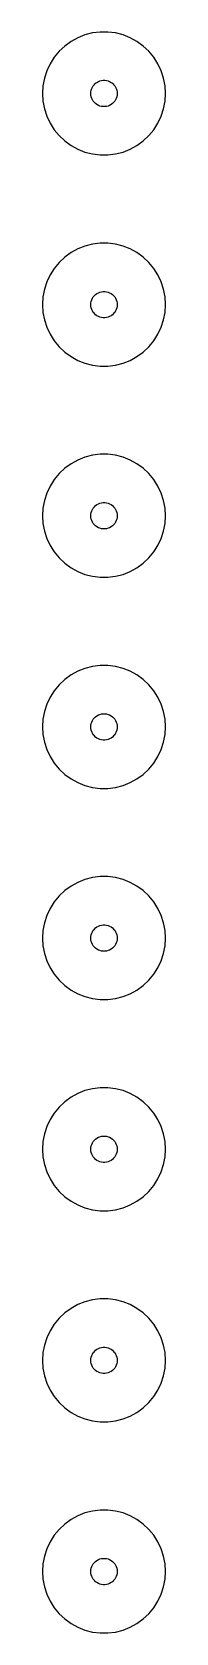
# Model space of a CAD drawing. Header units: metres. Extents: x -7 to 7, y 161 to 343.
import ezdxf

# ---------------------------------------------------------------- set-up
doc = ezdxf.new("R2010")
doc.units = ezdxf.units.M

msp = doc.modelspace()

# ---------------------------------------------------------------- linework, layer by layer
for p, q in [((-2.98045, 342.334), (-3.75078, 341.91)), ((-2.16312, 342.657), (-2.98045, 342.334)), ((-1.31166, 342.876), (-2.16312, 342.657)), ((-0.439529, 342.986), (-1.31166, 342.876)), ((0.439529, 342.986), (-0.439529, 342.986)), ((1.31166, 342.876), (0.439529, 342.986)), ((2.16312, 342.657), (1.31166, 342.876)), ((2.98045, 342.334), (2.16312, 342.657)), ((3.75078, 341.91), (2.98045, 342.334)), ((-5.10277, 340.792), (-5.66312, 340.114)), ((-4.46196, 341.394), (-5.10277, 340.792)), ((-3.75078, 341.91), (-4.46196, 341.394)), ((4.46196, 341.394), (3.75078, 341.91)), ((5.10277, 340.792), (4.46196, 341.394)), ((5.66312, 340.114), (5.10277, 340.792)), ((-6.50842, 338.577), (-6.78008, 337.741)), ((-6.13414, 339.372), (-6.50842, 338.577)), ((-5.66312, 340.114), (-6.13414, 339.372)), ((6.13414, 339.372), (5.66312, 340.114)), ((6.50842, 338.577), (6.13414, 339.372)), ((6.78008, 337.741), (6.50842, 338.577)), ((-6.94479, 336.877), (-7, 336)), ((-6.78008, 337.741), (-6.94479, 336.877)), ((-1.39465, 336.552), (-1.31445, 336.723)), ((-1.31445, 336.723), (-1.21352, 336.882)), ((-1.21352, 336.882), (-1.09344, 337.027)), ((-1.09344, 337.027), (-0.956131, 337.156)), ((-0.956131, 337.156), (-0.803726, 337.266)), ((-0.803726, 337.266), (-0.638657, 337.357)), ((-0.638657, 337.357), (-0.463516, 337.427)), ((-0.463516, 337.427), (-0.281067, 337.473)), ((-0.281067, 337.473), (-0.094177, 337.497)), ((-0.094177, 337.497), (0.094177, 337.497)), ((0.094177, 337.497), (0.281067, 337.473)), ((0.281067, 337.473), (0.463516, 337.427)), ((0.463516, 337.427), (0.638657, 337.357)), ((0.638657, 337.357), (0.803726, 337.266)), ((0.803726, 337.266), (0.956131, 337.156)), ((0.956131, 337.156), (1.09344, 337.027)), ((1.09344, 337.027), (1.21352, 336.882)), ((1.21352, 336.882), (1.31445, 336.723)), ((1.31445, 336.723), (1.39465, 336.552)), ((6.94479, 336.877), (6.78008, 337.741)), ((7, 336), (6.94479, 336.877)), ((-7, 336), (-6.94479, 335.123)), ((-6.94479, 335.123), (-6.78008, 334.259)), ((-1.5, 336), (-1.48816, 336.188)), ((-1.48816, 335.812), (-1.5, 336)), ((-1.48816, 336.188), (-1.45287, 336.373)), ((-1.45287, 335.627), (-1.48816, 335.812)), ((-1.45287, 336.373), (-1.39465, 336.552)), ((-1.39465, 335.448), (-1.45287, 335.627)), ((-1.31445, 335.277), (-1.39465, 335.448)), ((-1.21352, 335.118), (-1.31445, 335.277)), ((-1.09344, 334.973), (-1.21352, 335.118)), ((-0.956131, 334.844), (-1.09344, 334.973)), ((-0.803726, 334.734), (-0.956131, 334.844)), ((0.956131, 334.844), (0.803726, 334.734)), ((1.09344, 334.973), (0.956131, 334.844)), ((1.21352, 335.118), (1.09344, 334.973)), ((1.31445, 335.277), (1.21352, 335.118)), ((1.39465, 335.448), (1.31445, 335.277)), ((1.39465, 336.552), (1.45287, 336.373)), ((1.45287, 335.627), (1.39465, 335.448)), ((1.45287, 336.373), (1.48816, 336.188)), ((1.48816, 335.812), (1.45287, 335.627)), ((1.48816, 336.188), (1.5, 336)), ((1.5, 336), (1.48816, 335.812)), ((6.78008, 334.259), (6.94479, 335.123)), ((6.94479, 335.123), (7, 336)), ((-6.78008, 334.259), (-6.50842, 333.423)), ((-6.50842, 333.423), (-6.13414, 332.628)), ((-0.638657, 334.643), (-0.803726, 334.734)), ((-0.463516, 334.573), (-0.638657, 334.643)), ((-0.281067, 334.527), (-0.463516, 334.573)), ((-0.094177, 334.503), (-0.281067, 334.527)), ((0.094177, 334.503), (-0.094177, 334.503)), ((0.281067, 334.527), (0.094177, 334.503)), ((0.463516, 334.573), (0.281067, 334.527)), ((0.638657, 334.643), (0.463516, 334.573)), ((0.803726, 334.734), (0.638657, 334.643)), ((6.13414, 332.628), (6.50842, 333.423)), ((6.50842, 333.423), (6.78008, 334.259)), ((-6.13414, 332.628), (-5.66312, 331.886)), ((-5.66312, 331.886), (-5.10277, 331.208)), ((-5.10277, 331.208), (-4.46196, 330.606)), ((4.46196, 330.606), (5.10277, 331.208)), ((5.10277, 331.208), (5.66312, 331.886)), ((5.66312, 331.886), (6.13414, 332.628)), ((-4.46196, 330.606), (-3.75078, 330.09)), ((-3.75078, 330.09), (-2.98045, 329.666)), ((-2.98045, 329.666), (-2.16312, 329.343)), ((2.16312, 329.343), (2.98045, 329.666)), ((2.98045, 329.666), (3.75078, 330.09)), ((3.75078, 330.09), (4.46196, 330.606)), ((-2.16312, 329.343), (-1.31166, 329.124)), ((-1.31166, 329.124), (-0.439529, 329.014)), ((-0.439529, 329.014), (0.439529, 329.014)), ((0.439529, 329.014), (1.31166, 329.124)), ((1.31166, 329.124), (2.16312, 329.343)), ((-2.16312, 318.657), (-2.98045, 318.334)), ((-1.31166, 318.876), (-2.16312, 318.657)), ((-0.439529, 318.986), (-1.31166, 318.876)), ((0.439529, 318.986), (-0.439529, 318.986)), ((1.31166, 318.876), (0.439529, 318.986)), ((2.16312, 318.657), (1.31166, 318.876)), ((2.98045, 318.334), (2.16312, 318.657)), ((-5.10277, 316.792), (-5.66312, 316.114)), ((-4.46196, 317.394), (-5.10277, 316.792)), ((-3.75078, 317.91), (-4.46196, 317.394)), ((-2.98045, 318.334), (-3.75078, 317.91)), ((3.75078, 317.91), (2.98045, 318.334)), ((4.46196, 317.394), (3.75078, 317.91)), ((5.10277, 316.792), (4.46196, 317.394)), ((5.66312, 316.114), (5.10277, 316.792)), ((-6.13414, 315.372), (-6.50842, 314.577)), ((-5.66312, 316.114), (-6.13414, 315.372)), ((6.13414, 315.372), (5.66312, 316.114)), ((6.50842, 314.577), (6.13414, 315.372)), ((-6.78008, 313.741), (-6.94479, 312.877)), ((-6.50842, 314.577), (-6.78008, 313.741)), ((-1.21352, 312.882), (-1.09344, 313.027)), ((-1.09344, 313.027), (-0.956131, 313.156)), ((-0.956131, 313.156), (-0.803726, 313.266)), ((-0.803726, 313.266), (-0.638657, 313.357)), ((-0.638657, 313.357), (-0.463516, 313.427)), ((-0.463516, 313.427), (-0.281067, 313.473)), ((-0.281067, 313.473), (-0.094177, 313.497)), ((-0.094177, 313.497), (0.094177, 313.497)), ((0.094177, 313.497), (0.281067, 313.473)), ((0.281067, 313.473), (0.463516, 313.427)), ((0.463516, 313.427), (0.638657, 313.357)), ((0.638657, 313.357), (0.803726, 313.266)), ((0.803726, 313.266), (0.956131, 313.156)), ((0.956131, 313.156), (1.09344, 313.027)), ((1.09344, 313.027), (1.21352, 312.882)), ((6.78008, 313.741), (6.50842, 314.577)), ((6.94479, 312.877), (6.78008, 313.741)), ((-6.94479, 312.877), (-7, 312)), ((-7, 312), (-6.94479, 311.123)), ((-1.5, 312), (-1.48816, 312.188)), ((-1.48816, 311.812), (-1.5, 312)), ((-1.48816, 312.188), (-1.45287, 312.373)), ((-1.45287, 311.627), (-1.48816, 311.812)), ((-1.45287, 312.373), (-1.39465, 312.552)), ((-1.39465, 311.448), (-1.45287, 311.627)), ((-1.39465, 312.552), (-1.31445, 312.723)), ((-1.31445, 311.277), (-1.39465, 311.448)), ((-1.31445, 312.723), (-1.21352, 312.882)), ((-1.21352, 311.118), (-1.31445, 311.277)), ((1.21352, 312.882), (1.31445, 312.723)), ((1.31445, 311.277), (1.21352, 311.118)), ((1.31445, 312.723), (1.39465, 312.552)), ((1.39465, 311.448), (1.31445, 311.277)), ((1.39465, 312.552), (1.45287, 312.373)), ((1.45287, 311.627), (1.39465, 311.448)), ((1.45287, 312.373), (1.48816, 312.188)), ((1.48816, 311.812), (1.45287, 311.627)), ((1.48816, 312.188), (1.5, 312)), ((1.5, 312), (1.48816, 311.812)), ((7, 312), (6.94479, 312.877)), ((6.94479, 311.123), (7, 312)), ((-6.94479, 311.123), (-6.78008, 310.259)), ((-6.78008, 310.259), (-6.50842, 309.423)), ((-6.50842, 309.423), (-6.13414, 308.628)), ((-1.09344, 310.973), (-1.21352, 311.118)), ((-0.956131, 310.844), (-1.09344, 310.973)), ((-0.803726, 310.734), (-0.956131, 310.844)), ((-0.638657, 310.643), (-0.803726, 310.734)), ((-0.463516, 310.573), (-0.638657, 310.643)), ((-0.281067, 310.527), (-0.463516, 310.573)), ((-0.094177, 310.503), (-0.281067, 310.527)), ((0.094177, 310.503), (-0.094177, 310.503)), ((0.281067, 310.527), (0.094177, 310.503)), ((0.463516, 310.573), (0.281067, 310.527)), ((0.638657, 310.643), (0.463516, 310.573)), ((0.803726, 310.734), (0.638657, 310.643)), ((0.956131, 310.844), (0.803726, 310.734)), ((1.09344, 310.973), (0.956131, 310.844)), ((1.21352, 311.118), (1.09344, 310.973)), ((6.13414, 308.628), (6.50842, 309.423)), ((6.50842, 309.423), (6.78008, 310.259)), ((6.78008, 310.259), (6.94479, 311.123)), ((-6.13414, 308.628), (-5.66312, 307.886)), ((-5.66312, 307.886), (-5.10277, 307.208)), ((5.10277, 307.208), (5.66312, 307.886)), ((5.66312, 307.886), (6.13414, 308.628)), ((-5.10277, 307.208), (-4.46196, 306.606)), ((-4.46196, 306.606), (-3.75078, 306.09)), ((-3.75078, 306.09), (-2.98045, 305.666)), ((2.98045, 305.666), (3.75078, 306.09)), ((3.75078, 306.09), (4.46196, 306.606)), ((4.46196, 306.606), (5.10277, 307.208)), ((-2.98045, 305.666), (-2.16312, 305.343)), ((-2.16312, 305.343), (-1.31166, 305.124)), ((-1.31166, 305.124), (-0.439529, 305.014)), ((-0.439529, 305.014), (0.439529, 305.014)), ((0.439529, 305.014), (1.31166, 305.124)), ((1.31166, 305.124), (2.16312, 305.343)), ((2.16312, 305.343), (2.98045, 305.666)), ((-1.31166, 294.876), (-2.16312, 294.657)), ((-0.439529, 294.986), (-1.31166, 294.876)), ((0.439529, 294.986), (-0.439529, 294.986)), ((1.31166, 294.876), (0.439529, 294.986)), ((2.16312, 294.657), (1.31166, 294.876)), ((-4.46196, 293.394), (-5.10277, 292.792)), ((-3.75078, 293.91), (-4.46196, 293.394)), ((-2.98045, 294.334), (-3.75078, 293.91)), ((-2.16312, 294.657), (-2.98045, 294.334)), ((2.98045, 294.334), (2.16312, 294.657)), ((3.75078, 293.91), (2.98045, 294.334)), ((4.46196, 293.394), (3.75078, 293.91)), ((5.10277, 292.792), (4.46196, 293.394)), ((-6.13414, 291.372), (-6.50842, 290.577)), ((-5.66312, 292.114), (-6.13414, 291.372)), ((-5.10277, 292.792), (-5.66312, 292.114)), ((5.66312, 292.114), (5.10277, 292.792)), ((6.13414, 291.372), (5.66312, 292.114)), ((6.50842, 290.577), (6.13414, 291.372)), ((-6.78008, 289.741), (-6.94479, 288.877)), ((-6.50842, 290.577), (-6.78008, 289.741)), ((-0.803726, 289.266), (-0.638657, 289.357)), ((-0.638657, 289.357), (-0.463516, 289.427)), ((-0.463516, 289.427), (-0.281067, 289.473)), ((-0.281067, 289.473), (-0.094177, 289.497)), ((-0.094177, 289.497), (0.094177, 289.497)), ((0.094177, 289.497), (0.281067, 289.473)), ((0.281067, 289.473), (0.463516, 289.427)), ((0.463516, 289.427), (0.638657, 289.357)), ((0.638657, 289.357), (0.803726, 289.266)), ((6.78008, 289.741), (6.50842, 290.577)), ((6.94479, 288.877), (6.78008, 289.741)), ((-6.94479, 288.877), (-7, 288)), ((-7, 288), (-6.94479, 287.123)), ((-1.5, 288), (-1.48816, 288.188)), ((-1.48816, 287.812), (-1.5, 288)), ((-1.48816, 288.188), (-1.45287, 288.373)), ((-1.45287, 287.627), (-1.48816, 287.812)), ((-1.45287, 288.373), (-1.39465, 288.552)), ((-1.39465, 287.448), (-1.45287, 287.627)), ((-1.39465, 288.552), (-1.31445, 288.723)), ((-1.31445, 288.723), (-1.21352, 288.882)), ((-1.21352, 288.882), (-1.09344, 289.027)), ((-1.09344, 289.027), (-0.956131, 289.156)), ((-0.956131, 289.156), (-0.803726, 289.266)), ((0.803726, 289.266), (0.956131, 289.156)), ((0.956131, 289.156), (1.09344, 289.027)), ((1.09344, 289.027), (1.21352, 288.882)), ((1.21352, 288.882), (1.31445, 288.723)), ((1.31445, 288.723), (1.39465, 288.552)), ((1.39465, 288.552), (1.45287, 288.373)), ((1.45287, 287.627), (1.39465, 287.448)), ((1.45287, 288.373), (1.48816, 288.188)), ((1.48816, 287.812), (1.45287, 287.627)), ((1.48816, 288.188), (1.5, 288)), ((1.5, 288), (1.48816, 287.812)), ((7, 288), (6.94479, 288.877)), ((6.94479, 287.123), (7, 288)), ((-6.94479, 287.123), (-6.78008, 286.259)), ((-6.78008, 286.259), (-6.50842, 285.423)), ((-1.31445, 287.277), (-1.39465, 287.448)), ((-1.21352, 287.118), (-1.31445, 287.277)), ((-1.09344, 286.973), (-1.21352, 287.118)), ((-0.956131, 286.844), (-1.09344, 286.973)), ((-0.803726, 286.734), (-0.956131, 286.844)), ((-0.638657, 286.643), (-0.803726, 286.734)), ((-0.463516, 286.573), (-0.638657, 286.643)), ((-0.281067, 286.527), (-0.463516, 286.573)), ((-0.094177, 286.503), (-0.281067, 286.527)), ((0.094177, 286.503), (-0.094177, 286.503)), ((0.281067, 286.527), (0.094177, 286.503)), ((0.463516, 286.573), (0.281067, 286.527)), ((0.638657, 286.643), (0.463516, 286.573)), ((0.803726, 286.734), (0.638657, 286.643)), ((0.956131, 286.844), (0.803726, 286.734)), ((1.09344, 286.973), (0.956131, 286.844)), ((1.21352, 287.118), (1.09344, 286.973)), ((1.31445, 287.277), (1.21352, 287.118)), ((1.39465, 287.448), (1.31445, 287.277)), ((6.50842, 285.423), (6.78008, 286.259)), ((6.78008, 286.259), (6.94479, 287.123)), ((-6.50842, 285.423), (-6.13414, 284.628)), ((-6.13414, 284.628), (-5.66312, 283.886)), ((-5.66312, 283.886), (-5.10277, 283.208)), ((5.10277, 283.208), (5.66312, 283.886)), ((5.66312, 283.886), (6.13414, 284.628)), ((6.13414, 284.628), (6.50842, 285.423)), ((-5.10277, 283.208), (-4.46196, 282.606)), ((-4.46196, 282.606), (-3.75078, 282.09)), ((-3.75078, 282.09), (-2.98045, 281.666)), ((2.98045, 281.666), (3.75078, 282.09)), ((3.75078, 282.09), (4.46196, 282.606)), ((4.46196, 282.606), (5.10277, 283.208)), ((-2.98045, 281.666), (-2.16312, 281.343)), ((-2.16312, 281.343), (-1.31166, 281.124)), ((-1.31166, 281.124), (-0.439529, 281.014)), ((-0.439529, 281.014), (0.439529, 281.014)), ((0.439529, 281.014), (1.31166, 281.124)), ((1.31166, 281.124), (2.16312, 281.343)), ((2.16312, 281.343), (2.98045, 281.666)), ((-4.46196, 269.394), (-5.10277, 268.792)), ((-3.75078, 269.91), (-4.46196, 269.394)), ((-2.98045, 270.334), (-3.75078, 269.91)), ((-2.16312, 270.657), (-2.98045, 270.334)), ((-1.31166, 270.876), (-2.16312, 270.657)), ((-0.439529, 270.986), (-1.31166, 270.876)), ((0.439529, 270.986), (-0.439529, 270.986)), ((1.31166, 270.876), (0.439529, 270.986)), ((2.16312, 270.657), (1.31166, 270.876)), ((2.98045, 270.334), (2.16312, 270.657)), ((3.75078, 269.91), (2.98045, 270.334)), ((4.46196, 269.394), (3.75078, 269.91)), ((5.10277, 268.792), (4.46196, 269.394)), ((-5.66312, 268.114), (-6.13414, 267.372)), ((-5.10277, 268.792), (-5.66312, 268.114)), ((5.66312, 268.114), (5.10277, 268.792)), ((6.13414, 267.372), (5.66312, 268.114)), ((-6.78008, 265.741), (-6.94479, 264.877)), ((-6.50842, 266.577), (-6.78008, 265.741)), ((-6.13414, 267.372), (-6.50842, 266.577)), ((6.50842, 266.577), (6.13414, 267.372)), ((6.78008, 265.741), (6.50842, 266.577)), ((6.94479, 264.877), (6.78008, 265.741)), ((-6.94479, 264.877), (-7, 264)), ((-7, 264), (-6.94479, 263.123)), ((-1.5, 264), (-1.48816, 264.188)), ((-1.48816, 263.812), (-1.5, 264)), ((-1.48816, 264.188), (-1.45287, 264.373)), ((-1.45287, 264.373), (-1.39465, 264.552)), ((-1.39465, 264.552), (-1.31445, 264.723)), ((-1.31445, 264.723), (-1.21352, 264.882)), ((-1.21352, 264.882), (-1.09344, 265.027)), ((-1.09344, 265.027), (-0.956131, 265.156)), ((-0.956131, 265.156), (-0.803726, 265.266)), ((-0.803726, 265.266), (-0.638657, 265.357)), ((-0.638657, 265.357), (-0.463516, 265.427)), ((-0.463516, 265.427), (-0.281067, 265.473)), ((-0.281067, 265.473), (-0.094177, 265.497)), ((-0.094177, 265.497), (0.094177, 265.497)), ((0.094177, 265.497), (0.281067, 265.473)), ((0.281067, 265.473), (0.463516, 265.427)), ((0.463516, 265.427), (0.638657, 265.357)), ((0.638657, 265.357), (0.803726, 265.266)), ((0.803726, 265.266), (0.956131, 265.156)), ((0.956131, 265.156), (1.09344, 265.027)), ((1.09344, 265.027), (1.21352, 264.882)), ((1.21352, 264.882), (1.31445, 264.723)), ((1.31445, 264.723), (1.39465, 264.552)), ((1.39465, 264.552), (1.45287, 264.373)), ((1.45287, 264.373), (1.48816, 264.188)), ((1.48816, 264.188), (1.5, 264)), ((1.5, 264), (1.48816, 263.812)), ((7, 264), (6.94479, 264.877)), ((6.94479, 263.123), (7, 264)), ((-6.94479, 263.123), (-6.78008, 262.259)), ((-6.78008, 262.259), (-6.50842, 261.423)), ((-1.45287, 263.627), (-1.48816, 263.812)), ((-1.39465, 263.448), (-1.45287, 263.627)), ((-1.31445, 263.277), (-1.39465, 263.448)), ((-1.21352, 263.118), (-1.31445, 263.277)), ((-1.09344, 262.973), (-1.21352, 263.118)), ((-0.956131, 262.844), (-1.09344, 262.973)), ((-0.803726, 262.734), (-0.956131, 262.844)), ((-0.638657, 262.643), (-0.803726, 262.734)), ((-0.463516, 262.573), (-0.638657, 262.643)), ((-0.281067, 262.527), (-0.463516, 262.573)), ((-0.094177, 262.503), (-0.281067, 262.527)), ((0.094177, 262.503), (-0.094177, 262.503)), ((0.281067, 262.527), (0.094177, 262.503)), ((0.463516, 262.573), (0.281067, 262.527)), ((0.638657, 262.643), (0.463516, 262.573)), ((0.803726, 262.734), (0.638657, 262.643)), ((0.956131, 262.844), (0.803726, 262.734)), ((1.09344, 262.973), (0.956131, 262.844)), ((1.21352, 263.118), (1.09344, 262.973)), ((1.31445, 263.277), (1.21352, 263.118)), ((1.39465, 263.448), (1.31445, 263.277)), ((1.45287, 263.627), (1.39465, 263.448)), ((1.48816, 263.812), (1.45287, 263.627)), ((6.50842, 261.423), (6.78008, 262.259)), ((6.78008, 262.259), (6.94479, 263.123)), ((-6.50842, 261.423), (-6.13414, 260.628)), ((-6.13414, 260.628), (-5.66312, 259.886)), ((5.66312, 259.886), (6.13414, 260.628)), ((6.13414, 260.628), (6.50842, 261.423)), ((-5.66312, 259.886), (-5.10277, 259.208)), ((-5.10277, 259.208), (-4.46196, 258.606)), ((-4.46196, 258.606), (-3.75078, 258.09)), ((3.75078, 258.09), (4.46196, 258.606)), ((4.46196, 258.606), (5.10277, 259.208)), ((5.10277, 259.208), (5.66312, 259.886)), ((-3.75078, 258.09), (-2.98045, 257.666)), ((-2.98045, 257.666), (-2.16312, 257.343)), ((-2.16312, 257.343), (-1.31166, 257.124)), ((-1.31166, 257.124), (-0.439529, 257.014)), ((-0.439529, 257.014), (0.439529, 257.014)), ((0.439529, 257.014), (1.31166, 257.124)), ((1.31166, 257.124), (2.16312, 257.343)), ((2.16312, 257.343), (2.98045, 257.666)), ((2.98045, 257.666), (3.75078, 258.09)), ((-3.75078, 245.91), (-4.46196, 245.394)), ((-2.98045, 246.334), (-3.75078, 245.91)), ((-2.16312, 246.657), (-2.98045, 246.334)), ((-1.31166, 246.876), (-2.16312, 246.657)), ((-0.439529, 246.986), (-1.31166, 246.876)), ((0.439529, 246.986), (-0.439529, 246.986)), ((1.31166, 246.876), (0.439529, 246.986)), ((2.16312, 246.657), (1.31166, 246.876)), ((2.98045, 246.334), (2.16312, 246.657)), ((3.75078, 245.91), (2.98045, 246.334)), ((4.46196, 245.394), (3.75078, 245.91)), ((-5.66312, 244.114), (-6.13414, 243.372)), ((-5.10277, 244.792), (-5.66312, 244.114)), ((-4.46196, 245.394), (-5.10277, 244.792)), ((5.10277, 244.792), (4.46196, 245.394)), ((5.66312, 244.114), (5.10277, 244.792)), ((6.13414, 243.372), (5.66312, 244.114)), ((-6.50842, 242.577), (-6.78008, 241.741)), ((-6.13414, 243.372), (-6.50842, 242.577)), ((6.50842, 242.577), (6.13414, 243.372)), ((6.78008, 241.741), (6.50842, 242.577)), ((-6.94479, 240.877), (-7, 240)), ((-6.78008, 241.741), (-6.94479, 240.877)), ((-1.48816, 240.188), (-1.45287, 240.373)), ((-1.45287, 240.373), (-1.39465, 240.552)), ((-1.39465, 240.552), (-1.31445, 240.723)), ((-1.31445, 240.723), (-1.21352, 240.882)), ((-1.21352, 240.882), (-1.09344, 241.027)), ((-1.09344, 241.027), (-0.956131, 241.156)), ((-0.956131, 241.156), (-0.803726, 241.266)), ((-0.803726, 241.266), (-0.638657, 241.357)), ((-0.638657, 241.357), (-0.463516, 241.427)), ((-0.463516, 241.427), (-0.281067, 241.473)), ((-0.281067, 241.473), (-0.094177, 241.497)), ((-0.094177, 241.497), (0.094177, 241.497)), ((0.094177, 241.497), (0.281067, 241.473)), ((0.281067, 241.473), (0.463516, 241.427)), ((0.463516, 241.427), (0.638657, 241.357)), ((0.638657, 241.357), (0.803726, 241.266)), ((0.803726, 241.266), (0.956131, 241.156)), ((0.956131, 241.156), (1.09344, 241.027)), ((1.09344, 241.027), (1.21352, 240.882)), ((1.21352, 240.882), (1.31445, 240.723)), ((1.31445, 240.723), (1.39465, 240.552)), ((1.39465, 240.552), (1.45287, 240.373)), ((1.45287, 240.373), (1.48816, 240.188)), ((6.94479, 240.877), (6.78008, 241.741)), ((7, 240), (6.94479, 240.877)), ((-7, 240), (-6.94479, 239.123)), ((-6.94479, 239.123), (-6.78008, 238.259)), ((-1.5, 240), (-1.48816, 240.188)), ((-1.48816, 239.812), (-1.5, 240)), ((-1.45287, 239.627), (-1.48816, 239.812)), ((-1.39465, 239.448), (-1.45287, 239.627)), ((-1.31445, 239.277), (-1.39465, 239.448)), ((-1.21352, 239.118), (-1.31445, 239.277)), ((-1.09344, 238.973), (-1.21352, 239.118)), ((-0.956131, 238.844), (-1.09344, 238.973)), ((-0.803726, 238.734), (-0.956131, 238.844)), ((-0.638657, 238.643), (-0.803726, 238.734)), ((-0.463516, 238.573), (-0.638657, 238.643)), ((-0.281067, 238.527), (-0.463516, 238.573)), ((-0.094177, 238.503), (-0.281067, 238.527)), ((0.094177, 238.503), (-0.094177, 238.503)), ((0.281067, 238.527), (0.094177, 238.503)), ((0.463516, 238.573), (0.281067, 238.527)), ((0.638657, 238.643), (0.463516, 238.573)), ((0.803726, 238.734), (0.638657, 238.643)), ((0.956131, 238.844), (0.803726, 238.734)), ((1.09344, 238.973), (0.956131, 238.844)), ((1.21352, 239.118), (1.09344, 238.973)), ((1.31445, 239.277), (1.21352, 239.118)), ((1.39465, 239.448), (1.31445, 239.277)), ((1.45287, 239.627), (1.39465, 239.448)), ((1.48816, 239.812), (1.45287, 239.627)), ((1.48816, 240.188), (1.5, 240)), ((1.5, 240), (1.48816, 239.812)), ((6.78008, 238.259), (6.94479, 239.123)), ((6.94479, 239.123), (7, 240)), ((-6.78008, 238.259), (-6.50842, 237.423)), ((-6.50842, 237.423), (-6.13414, 236.628)), ((-6.13414, 236.628), (-5.66312, 235.886)), ((5.66312, 235.886), (6.13414, 236.628)), ((6.13414, 236.628), (6.50842, 237.423)), ((6.50842, 237.423), (6.78008, 238.259)), ((-5.66312, 235.886), (-5.10277, 235.208)), ((-5.10277, 235.208), (-4.46196, 234.606)), ((4.46196, 234.606), (5.10277, 235.208)), ((5.10277, 235.208), (5.66312, 235.886)), ((-4.46196, 234.606), (-3.75078, 234.09)), ((-3.75078, 234.09), (-2.98045, 233.666)), ((-2.98045, 233.666), (-2.16312, 233.343)), ((-2.16312, 233.343), (-1.31166, 233.124)), ((-1.31166, 233.124), (-0.439529, 233.014)), ((-0.439529, 233.014), (0.439529, 233.014)), ((0.439529, 233.014), (1.31166, 233.124)), ((1.31166, 233.124), (2.16312, 233.343)), ((2.16312, 233.343), (2.98045, 233.666)), ((2.98045, 233.666), (3.75078, 234.09)), ((3.75078, 234.09), (4.46196, 234.606)), ((-2.98045, 222.334), (-3.75078, 221.91)), ((-2.16312, 222.657), (-2.98045, 222.334)), ((-1.31166, 222.876), (-2.16312, 222.657)), ((-0.439529, 222.986), (-1.31166, 222.876)), ((0.439529, 222.986), (-0.439529, 222.986)), ((1.31166, 222.876), (0.439529, 222.986)), ((2.16312, 222.657), (1.31166, 222.876)), ((2.98045, 222.334), (2.16312, 222.657)), ((3.75078, 221.91), (2.98045, 222.334)), ((-5.10277, 220.792), (-5.66312, 220.114)), ((-4.46196, 221.394), (-5.10277, 220.792)), ((-3.75078, 221.91), (-4.46196, 221.394)), ((4.46196, 221.394), (3.75078, 221.91)), ((5.10277, 220.792), (4.46196, 221.394)), ((5.66312, 220.114), (5.10277, 220.792)), ((-6.50842, 218.577), (-6.78008, 217.741)), ((-6.13414, 219.372), (-6.50842, 218.577)), ((-5.66312, 220.114), (-6.13414, 219.372)), ((6.13414, 219.372), (5.66312, 220.114)), ((6.50842, 218.577), (6.13414, 219.372)), ((6.78008, 217.741), (6.50842, 218.577)), ((-6.94479, 216.877), (-7, 216)), ((-6.78008, 217.741), (-6.94479, 216.877)), ((-1.45287, 216.373), (-1.39465, 216.552)), ((-1.39465, 216.552), (-1.31445, 216.723)), ((-1.31445, 216.723), (-1.21352, 216.882)), ((-1.21352, 216.882), (-1.09344, 217.027)), ((-1.09344, 217.027), (-0.956131, 217.156)), ((-0.956131, 217.156), (-0.803726, 217.266)), ((-0.803726, 217.266), (-0.638657, 217.357)), ((-0.638657, 217.357), (-0.463516, 217.427)), ((-0.463516, 217.427), (-0.281067, 217.473)), ((-0.281067, 217.473), (-0.094177, 217.497)), ((-0.094177, 217.497), (0.094177, 217.497)), ((0.094177, 217.497), (0.281067, 217.473)), ((0.281067, 217.473), (0.463516, 217.427)), ((0.463516, 217.427), (0.638657, 217.357)), ((0.638657, 217.357), (0.803726, 217.266)), ((0.803726, 217.266), (0.956131, 217.156)), ((0.956131, 217.156), (1.09344, 217.027)), ((1.09344, 217.027), (1.21352, 216.882)), ((1.21352, 216.882), (1.31445, 216.723)), ((1.31445, 216.723), (1.39465, 216.552)), ((1.39465, 216.552), (1.45287, 216.373)), ((6.94479, 216.877), (6.78008, 217.741)), ((7, 216), (6.94479, 216.877)), ((-7, 216), (-6.94479, 215.123)), ((-6.94479, 215.123), (-6.78008, 214.259)), ((-1.5, 216), (-1.48816, 216.188)), ((-1.48816, 215.812), (-1.5, 216)), ((-1.48816, 216.188), (-1.45287, 216.373)), ((-1.45287, 215.627), (-1.48816, 215.812)), ((-1.39465, 215.448), (-1.45287, 215.627)), ((-1.31445, 215.277), (-1.39465, 215.448)), ((-1.21352, 215.118), (-1.31445, 215.277)), ((-1.09344, 214.973), (-1.21352, 215.118)), ((-0.956131, 214.844), (-1.09344, 214.973)), ((-0.803726, 214.734), (-0.956131, 214.844)), ((-0.638657, 214.643), (-0.803726, 214.734)), ((0.803726, 214.734), (0.638657, 214.643)), ((0.956131, 214.844), (0.803726, 214.734)), ((1.09344, 214.973), (0.956131, 214.844)), ((1.21352, 215.118), (1.09344, 214.973)), ((1.31445, 215.277), (1.21352, 215.118)), ((1.39465, 215.448), (1.31445, 215.277)), ((1.45287, 215.627), (1.39465, 215.448)), ((1.45287, 216.373), (1.48816, 216.188)), ((1.48816, 215.812), (1.45287, 215.627)), ((1.48816, 216.188), (1.5, 216)), ((1.5, 216), (1.48816, 215.812)), ((6.78008, 214.259), (6.94479, 215.123)), ((6.94479, 215.123), (7, 216)), ((-6.78008, 214.259), (-6.50842, 213.423)), ((-6.50842, 213.423), (-6.13414, 212.628)), ((-0.463516, 214.573), (-0.638657, 214.643)), ((-0.281067, 214.527), (-0.463516, 214.573)), ((-0.094177, 214.503), (-0.281067, 214.527)), ((0.094177, 214.503), (-0.094177, 214.503)), ((0.281067, 214.527), (0.094177, 214.503)), ((0.463516, 214.573), (0.281067, 214.527)), ((0.638657, 214.643), (0.463516, 214.573)), ((6.13414, 212.628), (6.50842, 213.423)), ((6.50842, 213.423), (6.78008, 214.259)), ((-6.13414, 212.628), (-5.66312, 211.886)), ((-5.66312, 211.886), (-5.10277, 211.208)), ((-5.10277, 211.208), (-4.46196, 210.606)), ((4.46196, 210.606), (5.10277, 211.208)), ((5.10277, 211.208), (5.66312, 211.886)), ((5.66312, 211.886), (6.13414, 212.628)), ((-4.46196, 210.606), (-3.75078, 210.09)), ((-3.75078, 210.09), (-2.98045, 209.666)), ((-2.98045, 209.666), (-2.16312, 209.343)), ((-2.16312, 209.343), (-1.31166, 209.124)), ((1.31166, 209.124), (2.16312, 209.343)), ((2.16312, 209.343), (2.98045, 209.666)), ((2.98045, 209.666), (3.75078, 210.09)), ((3.75078, 210.09), (4.46196, 210.606)), ((-1.31166, 209.124), (-0.439529, 209.014)), ((-0.439529, 209.014), (0.439529, 209.014)), ((0.439529, 209.014), (1.31166, 209.124)), ((-2.16312, 198.657), (-2.98045, 198.334)), ((-1.31166, 198.876), (-2.16312, 198.657)), ((-0.439529, 198.986), (-1.31166, 198.876)), ((0.439529, 198.986), (-0.439529, 198.986)), ((1.31166, 198.876), (0.439529, 198.986)), ((2.16312, 198.657), (1.31166, 198.876)), ((2.98045, 198.334), (2.16312, 198.657)), ((-5.10277, 196.792), (-5.66312, 196.114)), ((-4.46196, 197.394), (-5.10277, 196.792)), ((-3.75078, 197.91), (-4.46196, 197.394)), ((-2.98045, 198.334), (-3.75078, 197.91)), ((3.75078, 197.91), (2.98045, 198.334)), ((4.46196, 197.394), (3.75078, 197.91)), ((5.10277, 196.792), (4.46196, 197.394)), ((5.66312, 196.114), (5.10277, 196.792)), ((-6.13414, 195.372), (-6.50842, 194.577)), ((-5.66312, 196.114), (-6.13414, 195.372)), ((6.13414, 195.372), (5.66312, 196.114)), ((6.50842, 194.577), (6.13414, 195.372)), ((-6.78008, 193.741), (-6.94479, 192.877)), ((-6.50842, 194.577), (-6.78008, 193.741)), ((-1.21352, 192.882), (-1.09344, 193.027)), ((-1.09344, 193.027), (-0.956131, 193.156)), ((-0.956131, 193.156), (-0.803726, 193.266)), ((-0.803726, 193.266), (-0.638657, 193.357)), ((-0.638657, 193.357), (-0.463516, 193.427)), ((-0.463516, 193.427), (-0.281067, 193.473)), ((-0.281067, 193.473), (-0.094177, 193.497)), ((-0.094177, 193.497), (0.094177, 193.497)), ((0.094177, 193.497), (0.281067, 193.473)), ((0.281067, 193.473), (0.463516, 193.427)), ((0.463516, 193.427), (0.638657, 193.357)), ((0.638657, 193.357), (0.803726, 193.266)), ((0.803726, 193.266), (0.956131, 193.156)), ((0.956131, 193.156), (1.09344, 193.027)), ((1.09344, 193.027), (1.21352, 192.882)), ((6.78008, 193.741), (6.50842, 194.577)), ((6.94479, 192.877), (6.78008, 193.741)), ((-6.94479, 192.877), (-7, 192)), ((-7, 192), (-6.94479, 191.123)), ((-6.94479, 191.123), (-6.78008, 190.259)), ((-1.5, 192), (-1.48816, 192.188)), ((-1.48816, 191.812), (-1.5, 192)), ((-1.48816, 192.188), (-1.45287, 192.373)), ((-1.45287, 191.627), (-1.48816, 191.812)), ((-1.45287, 192.373), (-1.39465, 192.552)), ((-1.39465, 191.448), (-1.45287, 191.627)), ((-1.39465, 192.552), (-1.31445, 192.723)), ((-1.31445, 191.277), (-1.39465, 191.448)), ((-1.31445, 192.723), (-1.21352, 192.882)), ((-1.21352, 191.118), (-1.31445, 191.277)), ((-1.09344, 190.973), (-1.21352, 191.118)), ((1.21352, 191.118), (1.09344, 190.973)), ((1.21352, 192.882), (1.31445, 192.723)), ((1.31445, 191.277), (1.21352, 191.118)), ((1.31445, 192.723), (1.39465, 192.552)), ((1.39465, 191.448), (1.31445, 191.277)), ((1.39465, 192.552), (1.45287, 192.373)), ((1.45287, 191.627), (1.39465, 191.448)), ((1.45287, 192.373), (1.48816, 192.188)), ((1.48816, 191.812), (1.45287, 191.627)), ((1.48816, 192.188), (1.5, 192)), ((1.5, 192), (1.48816, 191.812)), ((6.78008, 190.259), (6.94479, 191.123)), ((7, 192), (6.94479, 192.877)), ((6.94479, 191.123), (7, 192)), ((-6.78008, 190.259), (-6.50842, 189.423)), ((-6.50842, 189.423), (-6.13414, 188.628)), ((-0.956131, 190.844), (-1.09344, 190.973)), ((-0.803726, 190.734), (-0.956131, 190.844)), ((-0.638657, 190.643), (-0.803726, 190.734)), ((-0.463516, 190.573), (-0.638657, 190.643)), ((-0.281067, 190.527), (-0.463516, 190.573)), ((-0.094177, 190.503), (-0.281067, 190.527)), ((0.094177, 190.503), (-0.094177, 190.503)), ((0.281067, 190.527), (0.094177, 190.503)), ((0.463516, 190.573), (0.281067, 190.527)), ((0.638657, 190.643), (0.463516, 190.573)), ((0.803726, 190.734), (0.638657, 190.643)), ((0.956131, 190.844), (0.803726, 190.734)), ((1.09344, 190.973), (0.956131, 190.844)), ((6.13414, 188.628), (6.50842, 189.423)), ((6.50842, 189.423), (6.78008, 190.259)), ((-6.13414, 188.628), (-5.66312, 187.886)), ((-5.66312, 187.886), (-5.10277, 187.208)), ((5.10277, 187.208), (5.66312, 187.886)), ((5.66312, 187.886), (6.13414, 188.628)), ((-5.10277, 187.208), (-4.46196, 186.606)), ((-4.46196, 186.606), (-3.75078, 186.09)), ((-3.75078, 186.09), (-2.98045, 185.666)), ((-2.98045, 185.666), (-2.16312, 185.343)), ((2.16312, 185.343), (2.98045, 185.666)), ((2.98045, 185.666), (3.75078, 186.09)), ((3.75078, 186.09), (4.46196, 186.606)), ((4.46196, 186.606), (5.10277, 187.208)), ((-2.16312, 185.343), (-1.31166, 185.124)), ((-1.31166, 185.124), (-0.439529, 185.014)), ((-0.439529, 185.014), (0.439529, 185.014)), ((0.439529, 185.014), (1.31166, 185.124)), ((1.31166, 185.124), (2.16312, 185.343)), ((-1.31166, 174.876), (-2.16312, 174.657)), ((-0.439529, 174.986), (-1.31166, 174.876)), ((0.439529, 174.986), (-0.439529, 174.986)), ((1.31166, 174.876), (0.439529, 174.986)), ((2.16312, 174.657), (1.31166, 174.876)), ((-4.46196, 173.394), (-5.10277, 172.792)), ((-3.75078, 173.91), (-4.46196, 173.394)), ((-2.98045, 174.334), (-3.75078, 173.91)), ((-2.16312, 174.657), (-2.98045, 174.334)), ((2.98045, 174.334), (2.16312, 174.657)), ((3.75078, 173.91), (2.98045, 174.334)), ((4.46196, 173.394), (3.75078, 173.91)), ((5.10277, 172.792), (4.46196, 173.394)), ((-6.13414, 171.372), (-6.50842, 170.577)), ((-5.66312, 172.114), (-6.13414, 171.372)), ((-5.10277, 172.792), (-5.66312, 172.114)), ((5.66312, 172.114), (5.10277, 172.792)), ((6.13414, 171.372), (5.66312, 172.114)), ((6.50842, 170.577), (6.13414, 171.372)), ((-6.78008, 169.741), (-6.94479, 168.877)), ((-6.50842, 170.577), (-6.78008, 169.741)), ((-0.956131, 169.156), (-0.803726, 169.266)), ((-0.803726, 169.266), (-0.638657, 169.357)), ((-0.638657, 169.357), (-0.463516, 169.427)), ((-0.463516, 169.427), (-0.281067, 169.473)), ((-0.281067, 169.473), (-0.094177, 169.497)), ((-0.094177, 169.497), (0.094177, 169.497)), ((0.094177, 169.497), (0.281067, 169.473)), ((0.281067, 169.473), (0.463516, 169.427)), ((0.463516, 169.427), (0.638657, 169.357)), ((0.638657, 169.357), (0.803726, 169.266)), ((0.803726, 169.266), (0.956131, 169.156)), ((6.78008, 169.741), (6.50842, 170.577)), ((6.94479, 168.877), (6.78008, 169.741)), ((-6.94479, 168.877), (-7, 168)), ((-7, 168), (-6.94479, 167.123)), ((-1.5, 168), (-1.48816, 168.188)), ((-1.48816, 167.812), (-1.5, 168)), ((-1.48816, 168.188), (-1.45287, 168.373)), ((-1.45287, 167.627), (-1.48816, 167.812)), ((-1.45287, 168.373), (-1.39465, 168.552)), ((-1.39465, 167.448), (-1.45287, 167.627)), ((-1.39465, 168.552), (-1.31445, 168.723)), ((-1.31445, 167.277), (-1.39465, 167.448)), ((-1.31445, 168.723), (-1.21352, 168.882)), ((-1.21352, 168.882), (-1.09344, 169.027)), ((-1.09344, 169.027), (-0.956131, 169.156)), ((0.956131, 169.156), (1.09344, 169.027)), ((1.09344, 169.027), (1.21352, 168.882)), ((1.21352, 168.882), (1.31445, 168.723)), ((1.31445, 168.723), (1.39465, 168.552)), ((1.39465, 167.448), (1.31445, 167.277)), ((1.39465, 168.552), (1.45287, 168.373)), ((1.45287, 167.627), (1.39465, 167.448)), ((1.45287, 168.373), (1.48816, 168.188)), ((1.48816, 167.812), (1.45287, 167.627)), ((1.48816, 168.188), (1.5, 168)), ((1.5, 168), (1.48816, 167.812)), ((7, 168), (6.94479, 168.877)), ((6.94479, 167.123), (7, 168)), ((-6.94479, 167.123), (-6.78008, 166.259)), ((-6.78008, 166.259), (-6.50842, 165.423)), ((-1.21352, 167.118), (-1.31445, 167.277)), ((-1.09344, 166.973), (-1.21352, 167.118)), ((-0.956131, 166.844), (-1.09344, 166.973)), ((-0.803726, 166.734), (-0.956131, 166.844)), ((-0.638657, 166.643), (-0.803726, 166.734)), ((-0.463516, 166.573), (-0.638657, 166.643)), ((-0.281067, 166.527), (-0.463516, 166.573)), ((-0.094177, 166.503), (-0.281067, 166.527)), ((0.094177, 166.503), (-0.094177, 166.503)), ((0.281067, 166.527), (0.094177, 166.503)), ((0.463516, 166.573), (0.281067, 166.527)), ((0.638657, 166.643), (0.463516, 166.573)), ((0.803726, 166.734), (0.638657, 166.643)), ((0.956131, 166.844), (0.803726, 166.734)), ((1.09344, 166.973), (0.956131, 166.844)), ((1.21352, 167.118), (1.09344, 166.973)), ((1.31445, 167.277), (1.21352, 167.118)), ((6.50842, 165.423), (6.78008, 166.259)), ((6.78008, 166.259), (6.94479, 167.123)), ((-6.50842, 165.423), (-6.13414, 164.628)), ((-6.13414, 164.628), (-5.66312, 163.886)), ((-5.66312, 163.886), (-5.10277, 163.208)), ((5.10277, 163.208), (5.66312, 163.886)), ((5.66312, 163.886), (6.13414, 164.628)), ((6.13414, 164.628), (6.50842, 165.423)), ((-5.10277, 163.208), (-4.46196, 162.606)), ((-4.46196, 162.606), (-3.75078, 162.09)), ((-3.75078, 162.09), (-2.98045, 161.666)), ((2.98045, 161.666), (3.75078, 162.09)), ((3.75078, 162.09), (4.46196, 162.606)), ((4.46196, 162.606), (5.10277, 163.208)), ((-2.98045, 161.666), (-2.16312, 161.343)), ((-2.16312, 161.343), (-1.31166, 161.124)), ((-1.31166, 161.124), (-0.439529, 161.014)), ((-0.439529, 161.014), (0.439529, 161.014)), ((0.439529, 161.014), (1.31166, 161.124)), ((1.31166, 161.124), (2.16312, 161.343)), ((2.16312, 161.343), (2.98045, 161.666))]:
    msp.add_line(p, q)

doc.saveas('drawing.dxf')
